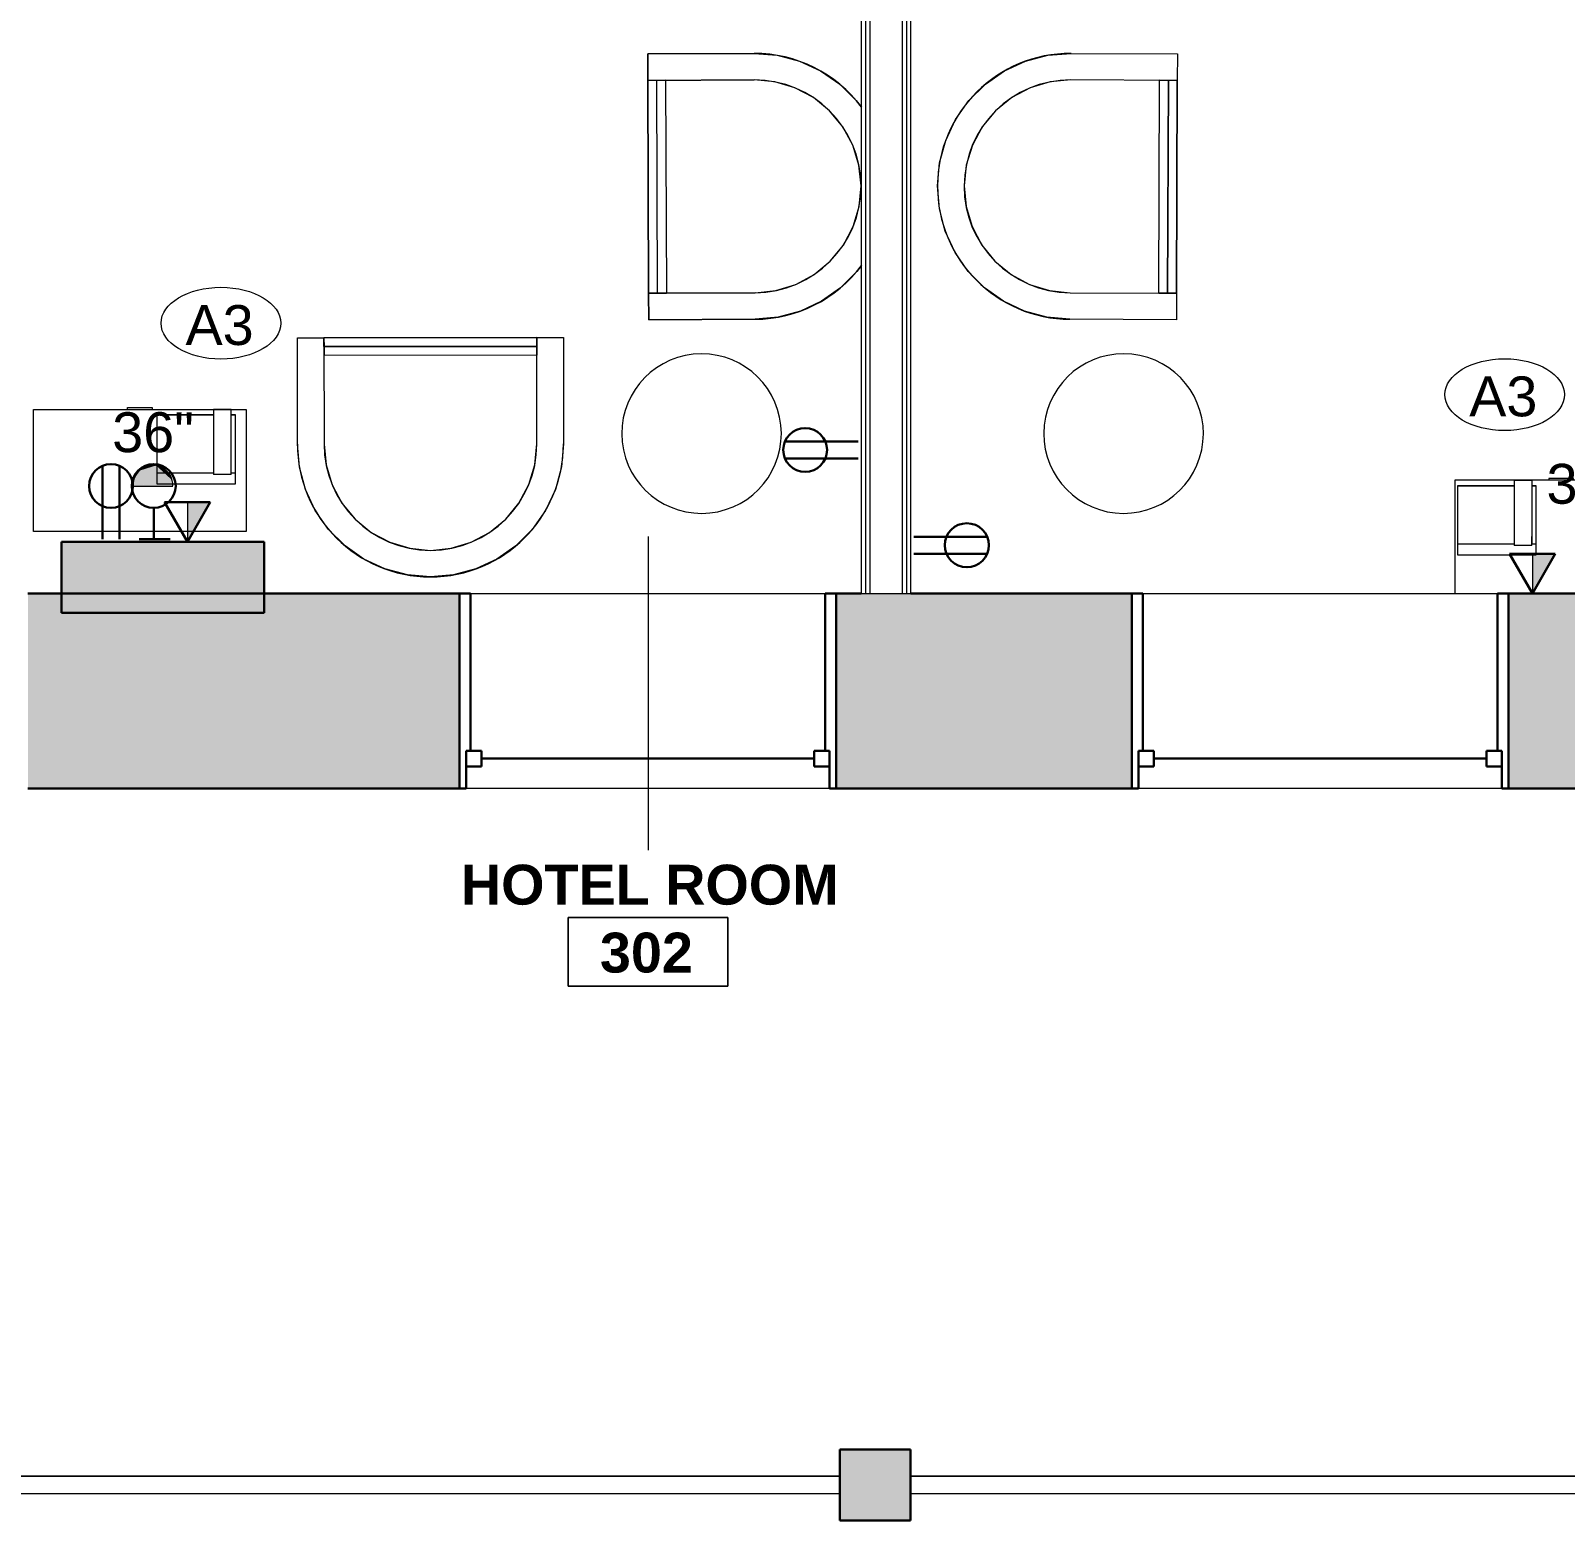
# Model space of a CAD drawing. Header units: inches. Extents: x -1176 to 1482, y -2527 to 978.
# Drawn here: x 799.6 to 972.7, y 9.3 to 177.4 of the extents above; entities that cross this region are included whole.
import ezdxf

# ---------------------------------------------------------------- set-up
doc = ezdxf.new("R2010")
doc.units = ezdxf.units.IN
doc.header["$MEASUREMENT"] = 0
for name, color, linetype, lineweight in [('A-ANNO-NOTE', 131, 'Continuous', 40), ('A-AREA-IDEN', 2, 'Continuous', 9), ('A-COLS', 52, 'Continuous', 18), ('A-FLOR-HRAL', 11, 'Continuous', 18), ('A-GLAZ', 151, 'Continuous', 18), ('A-WALL', 113, 'Continuous', 18), ('A-WALL-PATT', 111, 'Continuous', 18), ('I-FURN', 30, 'Continuous', 9), ('I-WALL', 2, 'Continuous', 18), ('Q-SPCQ', 91, 'Continuous', 9), ('Q-SPCQ-IDEN', 132, 'Continuous', 9)]:
    doc.layers.add(name, color=color, linetype=linetype, lineweight=lineweight)
doc.styles.add('Arial', font='arial.ttf', dxfattribs={"height": 4.5})
doc.styles.add('Swis721 Lt BT', font='swissl.ttf', dxfattribs={"height": 4.5})
doc.styles.add('Swis721 Lt BT_B', font='', dxfattribs={"height": 4.5})
doc.styles.get('Swis721 Lt BT_B').set_extended_font_data('Swis721 Lt BT', bold=True)

# ---------------------------------------------------------------- blocks, each defined once
blk = doc.blocks.new('Top Rail Type - Top Rail_Internal_-6920603-3rd Floor Power _ Signal')
at = {"layer": 'A-FLOR-HRAL', "lineweight": 9}
for p, q in [((772.5, 14.32), (890.9, 14.32)), ((898.9, 14.32), (1060.27, 14.32)), ((890.9, 12.32), (772.5, 12.32)), ((1060.27, 12.32), (898.9, 12.32))]:
    blk.add_line(p, q, dxfattribs=at)
blk = doc.blocks.new('Top Rail Type - Top Rail_Internal_-V5-3rd Floor Power _ Signal')
at = {"layer": 'A-FLOR-HRAL', "lineweight": 9}
for p, q in [((890.9, 14.32), (772.5, 14.32)), ((1060.27, 14.32), (898.9, 14.32)), ((890.9, 12.32), (772.5, 12.32)), ((1060.27, 12.32), (898.9, 12.32))]:
    blk.add_line(p, q, dxfattribs=at)
blk = doc.blocks.new('Double Hung - side window 3_ 6_5_ x 5_ 6_ 2-5312470-3rd Floor Power _ Signal')
at = {"layer": 'A-GLAZ', "color": 8, "lineweight": 30}
for p, q in [((-21.25, 11), (-20.5, 11)), ((-20.5, 6.75), (-20.5, 11)), ((20.5, 6.75), (20.5, 11)), ((21.25, 11), (20.5, 11)), ((-20.5, 8.5), (-20.5, 6.75)), ((-20.5, 8.5), (-18.75, 8.5)), ((-18.75, 8.5), (-18.75, 6.75)), ((-18.75, 7.625), (18.75, 7.625)), ((18.75, 8.5), (18.75, 6.75)), ((20.5, 8.5), (18.75, 8.5)), ((20.5, 8.5), (20.5, 6.75)), ((-20.5, 6.75), (-18.75, 6.75)), ((-20.5, 6.75), (-20, 6.75)), ((-20, -11), (-20, 6.75)), ((20.5, 6.75), (18.75, 6.75)), ((20, 6.75), (20.5, 6.75)), ((20, 6.75), (20, -11)), ((-20, -11), (-21.25, -11)), ((20, -11), (21.25, -11))]:
    blk.add_line(p, q, dxfattribs=at)
blk = doc.blocks.new('Bed_Side_Table_5122 - T-4-6544723-3rd Floor Power _ Signal')
at = {"layer": 'I-FURN'}
for p, q in [((-12, 9.79), (-1.38, 9.79)), ((-12, -3.99), (-12, 9.79)), ((-1.38, 10), (1.38, 10)), ((-1.38, 9.79), (-1.38, 10)), ((-1.38, 9.79), (1.38, 9.79)), ((1.38, 10), (1.38, 9.79)), ((1.38, 9.79), (12, 9.79)), ((12, 9.79), (12, -3.99)), ((12, -3.99), (-12, -3.99))]:
    blk.add_line(p, q, dxfattribs=at)
blk = doc.blocks.new('Bed_Side_Table_5122 - T-4-V21-3rd Floor Power _ Signal')
at = {"layer": 'I-FURN'}
for p, q in [((-12, 2.99), (-12, -9.79)), ((12, -9.79), (12, 2.99)), ((-12, -9.79), (-1.38, -9.79)), ((-1.38, -9.79), (-1.38, -10)), ((-1.38, -9.79), (1.38, -9.79)), ((-1.38, -10), (1.38, -10)), ((1.38, -10), (1.38, -9.79)), ((1.38, -9.79), (12, -9.79))]:
    blk.add_line(p, q, dxfattribs=at)
blk = doc.blocks.new('F-Chairs - LC-3-V36-3rd Floor Power _ Signal')
at = {"layer": 'I-FURN'}
for p, q in [((-15, 27), (-12, 27)), ((-15, 15), (-15, 27)), ((-15, 15), (-15, 27)), ((-15, 27), (-12, 27)), ((-15, 15), (-15, 27)), ((-15, 27), (-12, 27)), ((-12, 27), (-12, 15)), ((-12, 27), (12, 27)), ((-12, 27), (12, 27)), ((-12, 27), (12, 27)), ((12, 27), (-12, 27)), ((-12, 25), (-12, 27)), ((-12, 27), (-12, 26)), ((-12, 27), (-12, 15)), ((-12, 27), (-12, 15)), ((12, 26), (-12, 26)), ((-12, 26), (-12, 25)), ((-12, 26), (12, 26)), ((12, 27), (15, 27)), ((12, 15), (12, 27)), ((12, 27), (15, 27)), ((12, 27), (15, 27)), ((12, 26), (12, 27)), ((12, 27), (12, 25)), ((12, 15), (12, 27)), ((12, 15), (12, 27)), ((12, 25), (12, 26)), ((15, 27), (15, 15)), ((15, 27), (15, 15)), ((15, 27), (15, 15)), ((12, 25), (-12, 25))]:
    blk.add_line(p, q, dxfattribs=at)
at = {"layer": 'I-FURN', "flags": 128}
for points in [[(15, 15), (14.77, 12.4), (14.1, 9.87), (12.99, 7.5), (11.49, 5.36), (9.64, 3.51), (7.5, 2.01), (5.13, 0.9), (2.6, 0.23), (0, 0), (-2.6, 0.23), (-5.13, 0.9), (-7.5, 2.01), (-9.64, 3.51), (-11.49, 5.36), (-12.99, 7.5), (-14.1, 9.87), (-14.77, 12.4), (-15, 15)], [(-12, 15), (-11.77, 12.66), (-11.09, 10.41), (-9.98, 8.33), (-8.49, 6.51), (-6.67, 5.02), (-4.59, 3.91), (-2.34, 3.23), (0, 3), (2.34, 3.23), (4.59, 3.91), (6.67, 5.02), (8.49, 6.51), (9.98, 8.33), (11.09, 10.41), (11.77, 12.66), (12, 15)]]:
    blk.add_lwpolyline(points, dxfattribs=at)
at = {"layer": 'I-FURN'}
for radius, end in [(15, 0), (15, 0), (12, 360), (12, 360)]:
    blk.add_arc((0, 15), radius, 180, end, dxfattribs=at)
blk = doc.blocks.new('F-Chairs - LC-3-V37-3rd Floor Power _ Signal')
at = {"layer": 'I-FURN'}
for p, q in [((-15, -15), (-15, -27)), ((-15, -27), (-15, -15)), ((-15, -27), (-15, -15)), ((-12, -27), (-12, -15)), ((-12, -15), (-12, -27)), ((-12, -15), (-12, -27)), ((12, -15), (12, -27)), ((12, -27), (12, -15)), ((12, -27), (12, -15)), ((15, -27), (15, -15)), ((15, -15), (15, -27)), ((15, -15), (15, -27)), ((-12, -27), (-12, -25)), ((-12, -25), (-12, -26)), ((-12, -25), (12, -25)), ((12, -26), (12, -25)), ((12, -25), (12, -27)), ((-15, -27), (-12, -27)), ((-12, -27), (-15, -27)), ((-12, -27), (-15, -27)), ((12, -26), (-12, -26)), ((-12, -26), (-12, -27)), ((12, -26), (-12, -26)), ((12, -27), (-12, -27)), ((12, -27), (-12, -27)), ((-12, -27), (12, -27)), ((12, -27), (-12, -27)), ((12, -27), (12, -26)), ((12, -27), (15, -27)), ((15, -27), (12, -27)), ((15, -27), (12, -27))]:
    blk.add_line(p, q, dxfattribs=at)
at = {"layer": 'I-FURN', "flags": 128}
for points in [[(-15, -15), (-14.77, -12.4), (-14.1, -9.87), (-12.99, -7.5), (-11.49, -5.36), (-9.64, -3.51), (-8.9, -2.92)], [(0, -3), (-2.34, -3.23), (-4.59, -3.91), (-6.67, -5.02), (-8.49, -6.51), (-9.98, -8.33), (-11.09, -10.41), (-11.77, -12.66), (-12, -15)], [(12, -15), (11.77, -12.66), (11.09, -10.41), (9.98, -8.33), (8.49, -6.51), (6.67, -5.02), (4.59, -3.91), (2.34, -3.23), (0, -3)], [(8.99, -2.99), (9.64, -3.51), (11.49, -5.36), (12.99, -7.5), (14.1, -9.87), (14.77, -12.4), (15, -15)]]:
    blk.add_lwpolyline(points, dxfattribs=at)
at = {"layer": 'I-FURN'}
for radius, start, end in [(15, 126.3879, 180), (15, 126.3729, 180), (12, 90.0009, 180), (12, 90.0011, 180), (12, 0, 89.999), (12, 0, 89.9988), (15, 360, 53.1921), (15, 360, 53.1624)]:
    blk.add_arc((0, -15), radius, start, end, dxfattribs=at)
blk = doc.blocks.new('Table-Dining Round - 18_ Diameter - 18_ H-6411050-3rd Floor Power _ Signal')
at = {"layer": 'I-FURN'}
for start, end in [(90, 270), (270, 90)]:
    blk.add_arc((4.08, -7.28), 9, start, end, dxfattribs=at)
blk = doc.blocks.new('Table-Dining Round - 18_ Diameter - 18_ H-7036707-3rd Floor Power _ Signal')
at = {"layer": 'I-FURN'}
for start, end in [(90, 270), (270, 90)]:
    blk.add_arc((4.08, 7.28), 9, start, end, dxfattribs=at)
blk = doc.blocks.new('Speaker_Phone_6931 - Phone-6780614-3rd Floor Power _ Signal')
at = {"layer": 'Q-SPCQ'}
for p, q in [((-7.79, 12.24), (-14.18, 12.24)), ((-14.18, 12.24), (-14.18, 4.45)), ((-14.18, 12.24), (-7.79, 12.24)), ((-14.18, 12.24), (-14.18, 4.45)), ((-5.77, 12.85), (-7.79, 12.85)), ((-7.79, 12.85), (-7.79, 12.24)), ((-5.77, 12.85), (-7.79, 12.85)), ((-7.79, 12.85), (-7.79, 5.69)), ((-5.79, 12.24), (-5.3, 12.24)), ((-5.77, 12.24), (-5.77, 12.85)), ((-5.77, 5.69), (-5.77, 12.85)), ((-5.3, 12.24), (-5.77, 12.24)), ((-5.3, 4.45), (-5.3, 12.24)), ((-5.3, 4.45), (-5.3, 12.24)), ((-14.18, 5.69), (-7.79, 5.69)), ((-7.79, 6.51), (-7.79, 5.51)), ((-5.79, 5.51), (-7.79, 5.51)), ((-5.79, 5.51), (-5.79, 6.51)), ((-5.79, 5.69), (-5.3, 5.69)), ((-14.18, 4.45), (-5.3, 4.45)), ((-14.18, 4.45), (-5.3, 4.45))]:
    blk.add_line(p, q, dxfattribs=at)
blk = doc.blocks.new('Appliance_Specialty Equipment Tag - Standard-3515593-3rd Floor Power _ Signal')
at = {"layer": 'Q-SPCQ-IDEN'}
blk.add_ellipse((-0.0499, 0.0037), major_axis=(-0.1406, 0), ratio=0.600473, dxfattribs=at)
blk = doc.blocks.new('Room Tag - Room Name and Number-3379422-3rd Floor Power _ Signal')
at = {"layer": 'A-AREA-IDEN'}
for p, q in [((-0.1881, -0.1636), (-0.1881, -0.0018)), ((-0.1881, -0.0018), (0.1869, -0.0018)), ((0.1869, -0.0018), (-0.1881, -0.0018)), ((-0.1881, -0.0018), (-0.1881, -0.1636)), ((0.1869, -0.0018), (0.1869, -0.1636)), ((0.1869, -0.1636), (0.1869, -0.0018)), ((0.1869, -0.1636), (-0.1881, -0.1636)), ((-0.1881, -0.1636), (0.1869, -0.1636))]:
    blk.add_line(p, q, dxfattribs=at)

msp = doc.modelspace()

# ---------------------------------------------------------------- hatches: boundary and pattern name
at = {"layer": 'A-ANNO-NOTE', "lineweight": 9}
for points in [[(811.88, 127.74), (813.79, 128.34), (812.62, 128.21)], [(815.62, 126.66), (813.79, 128.34), (811.88, 127.74)], [(811.88, 127.74), (812.54, 128.18), (812.4, 128.11)], [(812.62, 128.21), (813.79, 128.34), (812.92, 128.31)], [(812.92, 128.31), (813.79, 128.34), (813.47, 128.37)], [(815.62, 126.66), (814.18, 128.24), (813.79, 128.34)], [(815.62, 126.66), (814.74, 127.95), (814.18, 128.24)], [(814.74, 127.95), (814.68, 127.99), (814.18, 128.24)], [(814.68, 127.99), (814.4, 128.15), (814.18, 128.24)], [(811.19, 126.02), (815.62, 126.66), (811.23, 126.58)], [(811.19, 126.02), (815.68, 126.1), (815.62, 126.66), (813.34, 126.33)], [(811.23, 126.58), (811.88, 127.74), (811.57, 127.38), (811.23, 126.58)], [(811.23, 126.58), (815.62, 126.66), (811.88, 127.74), (811.23, 126.58)], [(811.23, 126.58), (811.57, 127.38), (811.38, 127.03), (811.23, 126.58)], [(815.62, 126.66), (815.15, 127.57), (814.74, 127.95)], [(815.15, 127.57), (815.1, 127.63), (814.81, 127.9)], [(815.55, 126.88), (815.42, 127.18), (815.15, 127.57)], [(815.62, 126.66), (815.55, 126.88), (815.15, 127.57)], [(815.68, 126.1), (815.68, 126.26), (815.63, 126.58)], [(815.68, 126.02), (815.68, 126.1), (811.19, 126.02), (813.34, 126.02)], [(817.32, 119.72), (819.9, 124.18), (817.32, 124.18)], [(969.02, 113.89), (971.6, 118.36), (969.02, 118.36)]]:
    msp.add_hatch(color=256, dxfattribs=at).paths.add_polyline_path(points, flags=0)
at = {"layer": 'A-COLS'}
msp.add_hatch(color=250, dxfattribs=at).paths.add_polyline_path([(898.9, 9.32), (898.9, 17.32), (890.9, 17.32), (890.9, 9.32)], flags=0)
at = {"layer": 'A-WALL-PATT', "lineweight": 9}
msp.add_hatch(color=7, dxfattribs=at).paths.add_polyline_path([(825.97, 111.72), (825.97, 119.72), (803.14, 119.72), (803.14, 111.72), (813.34, 111.72)], flags=0)
h = msp.add_hatch(color=7, dxfattribs=at)
h.paths.add_polyline_path([(1329.15, 91.89), (1329.15, 113.89), (1290.24, 113.89), (1290.24, 91.89)], flags=0)
h.paths.add_polyline_path([(1248.63, 91.89), (1263.74, 91.89), (1263.74, 113.89), (1161.83, 113.89), (1161.83, 91.89)], flags=0)
h.paths.add_polyline_path([(1120.9, 91.89), (1120.9, 113.89), (1049.4, 113.89), (1049.4, 91.89), (1065.35, 91.89)], flags=0)
h.paths.add_polyline_path([(966.34, 91.89), (1006.9, 91.89), (1006.9, 113.89), (966.34, 113.89)], flags=0)
h.paths.add_polyline_path([(923.84, 91.89), (923.84, 113.89), (890.51, 113.89), (890.51, 91.89)], flags=0)
h.paths.add_polyline_path([(848.01, 91.89), (848.01, 113.89), (799.34, 113.89), (799.34, 91.89), (836.25, 91.89)], flags=0)
h.paths.add_polyline_path([(756.84, 91.89), (756.84, 113.89), (677.93, 113.89), (677.93, 91.89), (744.61, 91.89)], flags=0)
h.paths.add_polyline_path([(635.43, 91.89), (635.43, 113.89), (562.75, 113.89), (562.75, 91.89), (607.14, 91.89)], flags=0)
h.paths.add_polyline_path([(520.25, 91.89), (520.25, 113.89), (480.78, 113.89), (480.78, 91.89), (515.5, 91.89)], flags=0)

# ---------------------------------------------------------------- linework, layer by layer
at = {"layer": 'A-ANNO-NOTE', "lineweight": 30}
for p, q in [((892.98, 131.05), (884.71, 131.05)), ((807.74, 120.04), (807.74, 128.31)), ((809.66, 120.04), (809.66, 128.31)), ((892.98, 129.14), (884.71, 129.14)), ((813.52, 120.04), (813.52, 123.55)), ((817.32, 119.72), (814.74, 124.18)), ((814.74, 124.18), (819.9, 124.18)), ((817.32, 119.72), (819.9, 124.18)), ((811.88, 120.04), (815.39, 120.04)), ((899.26, 120.3), (907.52, 120.3)), ((899.26, 118.38), (907.52, 118.38)), ((969.02, 113.89), (966.45, 118.36)), ((966.45, 118.36), (971.6, 118.36)), ((969.02, 113.89), (971.6, 118.36))]:
    msp.add_line(p, q, dxfattribs=at)
at = {"layer": 'A-ANNO-NOTE', "lineweight": 9}
for p, q in [((811.19, 126.02), (815.68, 126.02)), ((817.32, 119.72), (819.9, 124.18)), ((819.9, 124.18), (817.32, 124.18)), ((817.32, 124.18), (817.32, 119.72)), ((969.02, 113.89), (971.6, 118.36)), ((971.6, 118.36), (969.02, 118.36)), ((969.02, 118.36), (969.02, 113.89))]:
    msp.add_line(p, q, dxfattribs=at)
at = {"layer": 'A-ANNO-NOTE', "lineweight": 30}
for centre, radius in [((887, 130.09), 2.47), ((808.7, 126.02), 2.47), ((813.52, 126.02), 2.48), ((905.24, 119.34), 2.48)]:
    msp.add_circle(centre, radius, dxfattribs=at)
at = {"layer": 'A-ANNO-NOTE', "lineweight": 9}
msp.add_arc((813.43, 126.12), 2.25, 357.6427, 182.3573, dxfattribs=at)
at = {"layer": 'A-AREA-IDEN'}
msp.add_line((869.3, 120.32), (869.3, 84.92), dxfattribs=at)
at = {"layer": 'A-COLS', "color": 8, "lineweight": 30}
for p, q in [((898.9, 17.32), (890.9, 17.32)), ((890.9, 17.32), (890.9, 9.32)), ((898.9, 9.32), (898.9, 17.32)), ((890.9, 9.32), (898.9, 9.32))]:
    msp.add_line(p, q, dxfattribs=at)
at = {"layer": 'A-WALL'}
for p, q in [((894.3, 270.1), (894.3, 113.89)), ((897.93, 270.1), (897.93, 113.89)), ((893.8, 269.6), (893.8, 113.89)), ((898.43, 269.6), (898.43, 113.89)), ((893.3, 113.89), (898.93, 113.89))]:
    msp.add_line(p, q, dxfattribs=at)
at = {"layer": 'A-WALL', "color": 8, "lineweight": 30}
for p, q in [((825.97, 119.72), (803.14, 119.72)), ((803.14, 119.72), (803.14, 111.72)), ((825.97, 111.72), (825.97, 119.72)), ((848.01, 113.89), (799.34, 113.89)), ((848.01, 91.89), (848.01, 113.89)), ((893.3, 113.89), (890.51, 113.89)), ((890.51, 113.89), (890.51, 91.89)), ((923.84, 113.89), (898.93, 113.89)), ((923.84, 91.89), (923.84, 113.89)), ((1006.9, 113.89), (966.34, 113.89)), ((966.34, 113.89), (966.34, 91.89)), ((803.14, 111.72), (825.97, 111.72)), ((799.34, 91.89), (848.01, 91.89)), ((890.51, 91.89), (923.84, 91.89)), ((966.34, 91.89), (1006.9, 91.89))]:
    msp.add_line(p, q, dxfattribs=at)
at = {"layer": 'A-WALL', "lineweight": 9}
for p, q in [((848.01, 113.89), (890.51, 113.89)), ((923.84, 113.89), (966.34, 113.89)), ((890.51, 91.89), (848.01, 91.89)), ((966.34, 91.89), (923.84, 91.89))]:
    msp.add_line(p, q, dxfattribs=at)
at = {"layer": 'I-WALL'}
for p, q in [((893.3, 269.1), (893.3, 113.89)), ((898.93, 113.89), (898.93, 269.1))]:
    msp.add_line(p, q, dxfattribs=at)

# ---------------------------------------------------------------- block references
at = {"layer": 'A-AREA-IDEN', "xscale": 47.99999999999997, "yscale": 47.99999999999997, "zscale": 47.99999999999997}
msp.add_blockref('Room Tag - Room Name and Number-3379422-3rd Floor Power _ Signal', (869.3, 77.44), dxfattribs=at)
at = {"layer": 'A-FLOR-HRAL', "lineweight": 9}
for name in ['Top Rail Type - Top Rail_Internal_-6920603-3rd Floor Power _ Signal', 'Top Rail Type - Top Rail_Internal_-V5-3rd Floor Power _ Signal']:
    msp.add_blockref(name, (0, 0), dxfattribs=at)
at = {"layer": 'A-GLAZ', "rotation": 180}
for p in [(869.26, 102.89), (945.09, 102.89)]:
    msp.add_blockref('Double Hung - side window 3_ 6_5_ x 5_ 6_ 2-5312470-3rd Floor Power _ Signal', p, dxfattribs=at)
at = {"layer": 'I-FURN'}
for name, p, rotation in [('F-Chairs - LC-3-V37-3rd Floor Power _ Signal', (896.3, 159.89), 270.2239644578167), ('F-Chairs - LC-3-V36-3rd Floor Power _ Signal', (901.93, 159.89), 269.7760355421833), ('F-Chairs - LC-3-V36-3rd Floor Power _ Signal', (844.74, 115.76), 0.0215680841719816), ('Table-Dining Round - 18_ Diameter - 18_ H-6411050-3rd Floor Power _ Signal', (870.5, 138.75), 5.962624348902716), ('Table-Dining Round - 18_ Diameter - 18_ H-7036707-3rd Floor Power _ Signal', (927.73, 138.75), 174.0373756510973), ('Bed_Side_Table_5122 - T-4-V21-3rd Floor Power _ Signal', (972.27, 116.88), 180)]:
    msp.add_blockref(name, p, dxfattribs=dict(at, rotation=rotation))
msp.add_blockref('Bed_Side_Table_5122 - T-4-6544723-3rd Floor Power _ Signal', (811.96, 124.88), dxfattribs=at)
at = {"layer": 'Q-SPCQ'}
for p in [(828.04, 121.8), (974.76, 113.8)]:
    msp.add_blockref('Speaker_Phone_6931 - Phone-6780614-3rd Floor Power _ Signal', p, dxfattribs=at)
at = {"layer": 'Q-SPCQ-IDEN', "xscale": 47.99999999999997, "yscale": 47.99999999999997, "zscale": 47.99999999999997}
for p in [(823.5, 144.21), (968.29, 136.15)]:
    msp.add_blockref('Appliance_Specialty Equipment Tag - Standard-3515593-3rd Floor Power _ Signal', p, dxfattribs=at)

# ---------------------------------------------------------------- texts
at = {"layer": 'A-ANNO-NOTE', "lineweight": 9, "char_height": 4.5, "width": 10.302, "attachment_point": 1, "style": 'Swis721 Lt BT'}
for insert in [(808.84, 134.34), (970.62, 128.52)]:
    msp.add_mtext('36"', dxfattribs=dict(at, insert=insert))
at = {"layer": 'A-AREA-IDEN', "char_height": 4.5, "attachment_point": 1, "style": 'Swis721 Lt BT_B'}
for s, insert, width in [('HOTEL ROOM', (848.17, 83.29), 51.0555), ('302', (863.85, 75.63), 12.726)]:
    msp.add_mtext(s, dxfattribs=dict(at, insert=insert, width=width))
at = {"layer": 'Q-SPCQ-IDEN', "char_height": 4.5, "width": 9.393, "attachment_point": 1, "style": 'Arial'}
for insert in [(817.11, 146.43), (961.9, 138.38)]:
    msp.add_mtext('A3', dxfattribs=dict(at, insert=insert))

doc.saveas('drawing.dxf')
